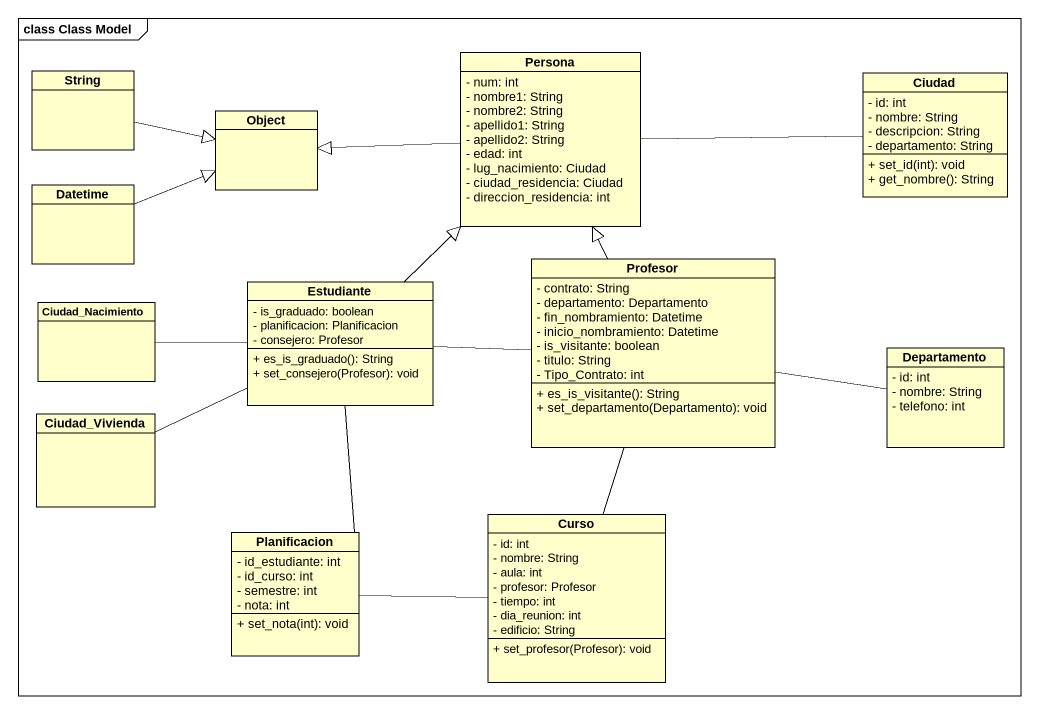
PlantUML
@startuml
mainframe class Class Model
hide circle
hide empty members
skinparam classAttributeIconSize 0
class Persona {
  - num: int
  - nombre1: String
  - nombre2: String
  - apellido1: String
  - apellido2: String
  - edad: int
  - lug_nacimiento: Ciudad
  - ciudad_residencia: Ciudad
  - direccion_residencia: int
}
class String
class Ciudad {
  - id: int
  - nombre: String
  - descripcion: String
  - departamento: String
  + set_id(int): void
  + get_nombre(): String
}
class "Object" as Object_
class Datetime
class Profesor {
  - contrato: String
  - departamento: Departamento
  - fin_nombramiento: Datetime
  - inicio_nombramiento: Datetime
  - is_visitante: boolean
  - titulo: String
  - Tipo_Contrato: int
  + es_is_visitante(): String
  + set_departamento(Departamento): void
}
class Ciudad_Nacimiento
class Estudiante {
  - is_graduado: boolean
  - planificacion: Planificacion
  - consejero: Profesor
  + es_is_graduado(): String
  + set_consejero(Profesor): void
}
class Departamento {
  - id: int
  - nombre: String
  - telefono: int
}
class Ciudad_Vivienda
class Curso {
  - id: int
  - nombre: String
  - aula: int
  - profesor: Profesor
  - tiempo: int
  - dia_reunion: int
  - edificio: String
  + set_profesor(Profesor): void
}
class Planificacion {
  - id_estudiante: int
  - id_curso: int
  - semestre: int
  - nota: int
  + set_nota(int): void
}
Persona -right- Ciudad
Persona -left-|> Object_
String -right-|> Object_
Datetime -right-|> Object_
Profesor -up-|> Persona
Profesor -right- Departamento
Profesor -- Curso
Estudiante -up-|> Persona
Estudiante -right- Profesor
Estudiante -left- Ciudad_Nacimiento
Estudiante -left- Ciudad_Vivienda
Estudiante -- Planificacion
Planificacion -right- Curso
@enduml
